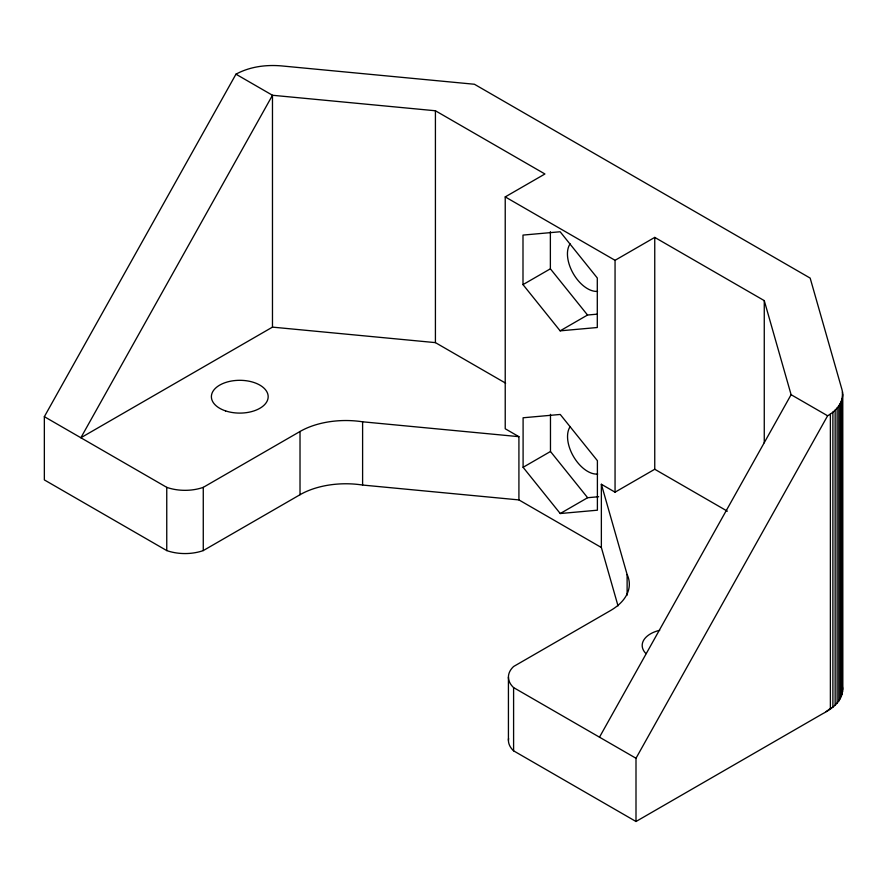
<?xml version="1.0" encoding="UTF-8"?>
<svg xmlns="http://www.w3.org/2000/svg" width="887" height="887" viewBox="0 0 887 887"><rect width="100%" height="100%" fill="white"/><g stroke="black" fill="none" stroke-linecap="round" stroke-linejoin="round"><path stroke-width="1.33" d="M618.028 605.899L601.364 547.512L518.917 499.913L362.606 485.045A64.806 37.409 0 0 0 300.017 494.724L203.267 550.583A34.848 20.124 0 0 1 166.756 550.583L44.35 479.911L44.35 416.679L235.964 74.186C249.746 66.658 265.956 64.563 281.456 65.904L474.423 84.254L810.164 278.097L841.951 389.504C845.189 400.492 836.707 410.748 827.615 415.77L636.001 758.263L636.001 821.495L513.595 750.834A34.848 20.124 0 0 1 508.573 738.45M636.001 821.495L822.648 713.736C832.039 708.835 842.661 701.107 842.65 689.343L842.65 394.249M599.49 737.186L791.104 394.693L764.261 300.615L654.75 237.394L615.057 260.312L505.224 196.903L505.224 428.765L518.917 436.67L518.917 499.913M505.645 383.173L435.417 342.626L272.475 327.126L80.861 437.757L272.475 95.264L435.417 110.764L544.928 173.985L505.224 196.903M522.997 284.616L522.997 235.088L560.14 231.762L597.295 277.986L597.295 327.514L560.14 330.84L522.997 284.616L550.372 268.816L550.372 231.662M44.35 416.679L166.756 487.351A34.848 20.124 0 0 0 203.267 487.351L300.017 431.492A64.806 37.409 0 0 1 362.606 421.802L518.917 436.67M560.14 330.84L587.527 315.029L597.162 314.164M523.097 467.305L523.097 417.777L560.24 414.451L597.394 460.675L597.394 510.202L560.24 513.529L523.097 467.305L550.472 451.494L550.472 414.351M560.24 513.529L587.626 497.718L598.636 496.731M601.364 547.512L601.364 484.269L615.057 492.174L654.75 469.256L727.362 511.178M235.964 74.186L272.475 95.264L272.475 327.126M791.104 394.693L827.615 415.77M601.364 484.269L627.12 574.521A64.806 37.409 0 0 1 610.345 610.655L513.595 666.514A34.848 20.124 0 0 0 513.595 687.591L636.001 758.263M550.372 268.816L587.527 315.029M550.472 451.494L587.626 497.718M842.462 686.97L842.65 689.343M842.462 391.866L842.517 691.727M842.062 398.995L842.062 694.089M841.297 401.323L841.297 696.428M840.211 403.629L840.211 698.734M838.814 405.869L838.814 700.974M837.128 408.031L837.128 703.136M835.144 410.127L835.144 705.232M832.893 412.122L832.893 707.216M830.376 414.007L830.376 709.112M764.261 300.615L764.261 442.768M654.75 237.394L654.75 469.256M627.12 574.521L627.12 595.144M615.057 260.312L615.057 492.174M513.595 687.591L513.595 750.834M508.428 677.058L508.428 740.29M435.417 110.764L435.417 342.626M362.606 421.802L362.606 485.045M300.017 431.492L300.017 494.724M203.267 487.351L203.267 550.583M166.756 487.351L166.756 550.583M645.991 653.63A28.395 16.398 0 0 1 659.717 630.291M597.561 291.368A28.395 16.398 60 0 1 573.324 273.695A28.395 16.398 60 0 1 570.13 243.858M597.661 474.057A28.395 16.398 60 0 1 573.423 456.384A28.395 16.398 60 0 1 570.23 426.547M831.285 707.571A65.294 37.697 0 0 1 826.152 711.551M225.575 410.903A28.395 16.398 0 0 0 268.173 396.711A28.395 16.398 0 0 0 225.575 382.508A28.395 16.398 0 0 0 225.575 410.903"/></g></svg>
